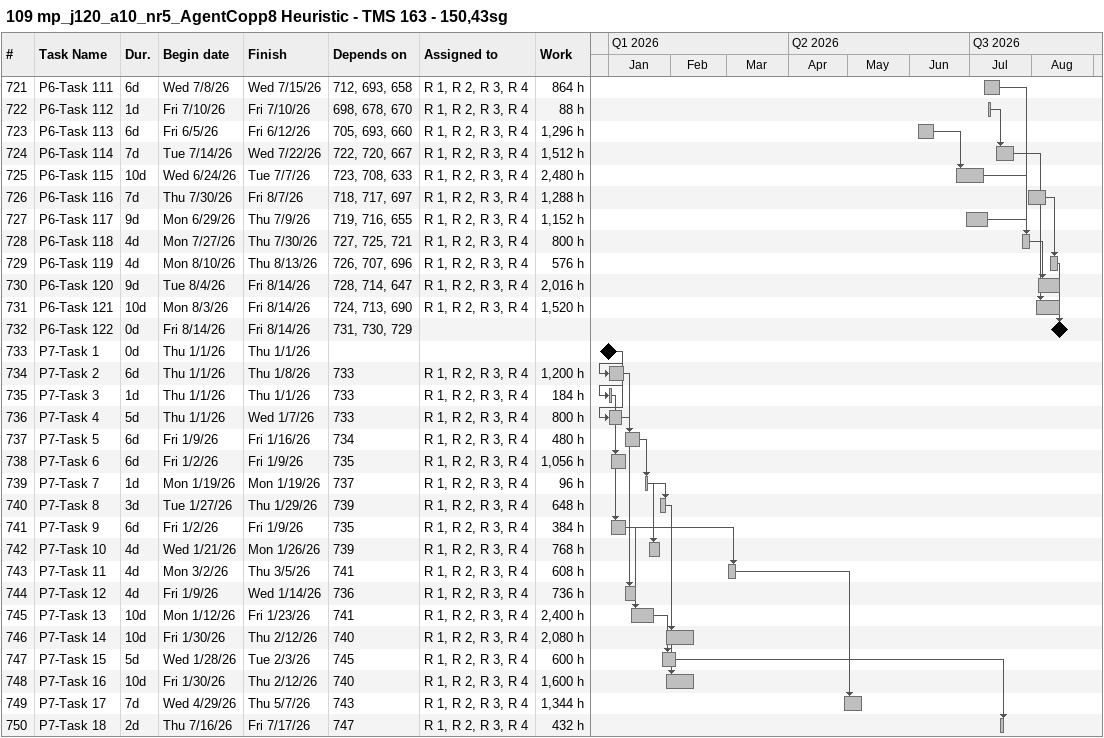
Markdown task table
109 mp_j120_a10_nr5_AgentCopp8 Heuristic - TMS 163 - 150,43sg

| ID | Task | Duration | Start | Finish | Predecessors | Resources | Work (h) |
|---|---|---|---|---|---|---|---|
| 721 | P6-Task 111 | 6d | 2026-07-08 | 2026-07-15 | 712, 693, 658 | R 1, R 2, R 3, R 4 | 864 |
| 722 | P6-Task 112 | 1d | 2026-07-10 | 2026-07-10 | 698, 678, 670 | R 1, R 2, R 3, R 4 | 88 |
| 723 | P6-Task 113 | 6d | 2026-06-05 | 2026-06-12 | 705, 693, 660 | R 1, R 2, R 3, R 4 | 1296 |
| 724 | P6-Task 114 | 7d | 2026-07-14 | 2026-07-22 | 722, 720, 667 | R 1, R 2, R 3, R 4 | 1512 |
| 725 | P6-Task 115 | 10d | 2026-06-24 | 2026-07-07 | 723, 708, 633 | R 1, R 2, R 3, R 4 | 2480 |
| 726 | P6-Task 116 | 7d | 2026-07-30 | 2026-08-07 | 718, 717, 697 | R 1, R 2, R 3, R 4 | 1288 |
| 727 | P6-Task 117 | 9d | 2026-06-29 | 2026-07-09 | 719, 716, 655 | R 1, R 2, R 3, R 4 | 1152 |
| 728 | P6-Task 118 | 4d | 2026-07-27 | 2026-07-30 | 727, 725, 721 | R 1, R 2, R 3, R 4 | 800 |
| 729 | P6-Task 119 | 4d | 2026-08-10 | 2026-08-13 | 726, 707, 696 | R 1, R 2, R 3, R 4 | 576 |
| 730 | P6-Task 120 | 9d | 2026-08-04 | 2026-08-14 | 728, 714, 647 | R 1, R 2, R 3, R 4 | 2016 |
| 731 | P6-Task 121 | 10d | 2026-08-03 | 2026-08-14 | 724, 713, 690 | R 1, R 2, R 3, R 4 | 1520 |
| 732 | P6-Task 122 | 0d | 2026-08-14 | 2026-08-14 | 731, 730, 729 |  |  |
| 733 | P7-Task 1 | 0d | 2026-01-01 | 2026-01-01 |  |  |  |
| 734 | P7-Task 2 | 6d | 2026-01-01 | 2026-01-08 | 733 | R 1, R 2, R 3, R 4 | 1200 |
| 735 | P7-Task 3 | 1d | 2026-01-01 | 2026-01-01 | 733 | R 1, R 2, R 3, R 4 | 184 |
| 736 | P7-Task 4 | 5d | 2026-01-01 | 2026-01-07 | 733 | R 1, R 2, R 3, R 4 | 800 |
| 737 | P7-Task 5 | 6d | 2026-01-09 | 2026-01-16 | 734 | R 1, R 2, R 3, R 4 | 480 |
| 738 | P7-Task 6 | 6d | 2026-01-02 | 2026-01-09 | 735 | R 1, R 2, R 3, R 4 | 1056 |
| 739 | P7-Task 7 | 1d | 2026-01-19 | 2026-01-19 | 737 | R 1, R 2, R 3, R 4 | 96 |
| 740 | P7-Task 8 | 3d | 2026-01-27 | 2026-01-29 | 739 | R 1, R 2, R 3, R 4 | 648 |
| 741 | P7-Task 9 | 6d | 2026-01-02 | 2026-01-09 | 735 | R 1, R 2, R 3, R 4 | 384 |
| 742 | P7-Task 10 | 4d | 2026-01-21 | 2026-01-26 | 739 | R 1, R 2, R 3, R 4 | 768 |
| 743 | P7-Task 11 | 4d | 2026-03-02 | 2026-03-05 | 741 | R 1, R 2, R 3, R 4 | 608 |
| 744 | P7-Task 12 | 4d | 2026-01-09 | 2026-01-14 | 736 | R 1, R 2, R 3, R 4 | 736 |
| 745 | P7-Task 13 | 10d | 2026-01-12 | 2026-01-23 | 741 | R 1, R 2, R 3, R 4 | 2400 |
| 746 | P7-Task 14 | 10d | 2026-01-30 | 2026-02-12 | 740 | R 1, R 2, R 3, R 4 | 2080 |
| 747 | P7-Task 15 | 5d | 2026-01-28 | 2026-02-03 | 745 | R 1, R 2, R 3, R 4 | 600 |
| 748 | P7-Task 16 | 10d | 2026-01-30 | 2026-02-12 | 740 | R 1, R 2, R 3, R 4 | 1600 |
| 749 | P7-Task 17 | 7d | 2026-04-29 | 2026-05-07 | 743 | R 1, R 2, R 3, R 4 | 1344 |
| 750 | P7-Task 18 | 2d | 2026-07-16 | 2026-07-17 | 747 | R 1, R 2, R 3, R 4 | 432 |
